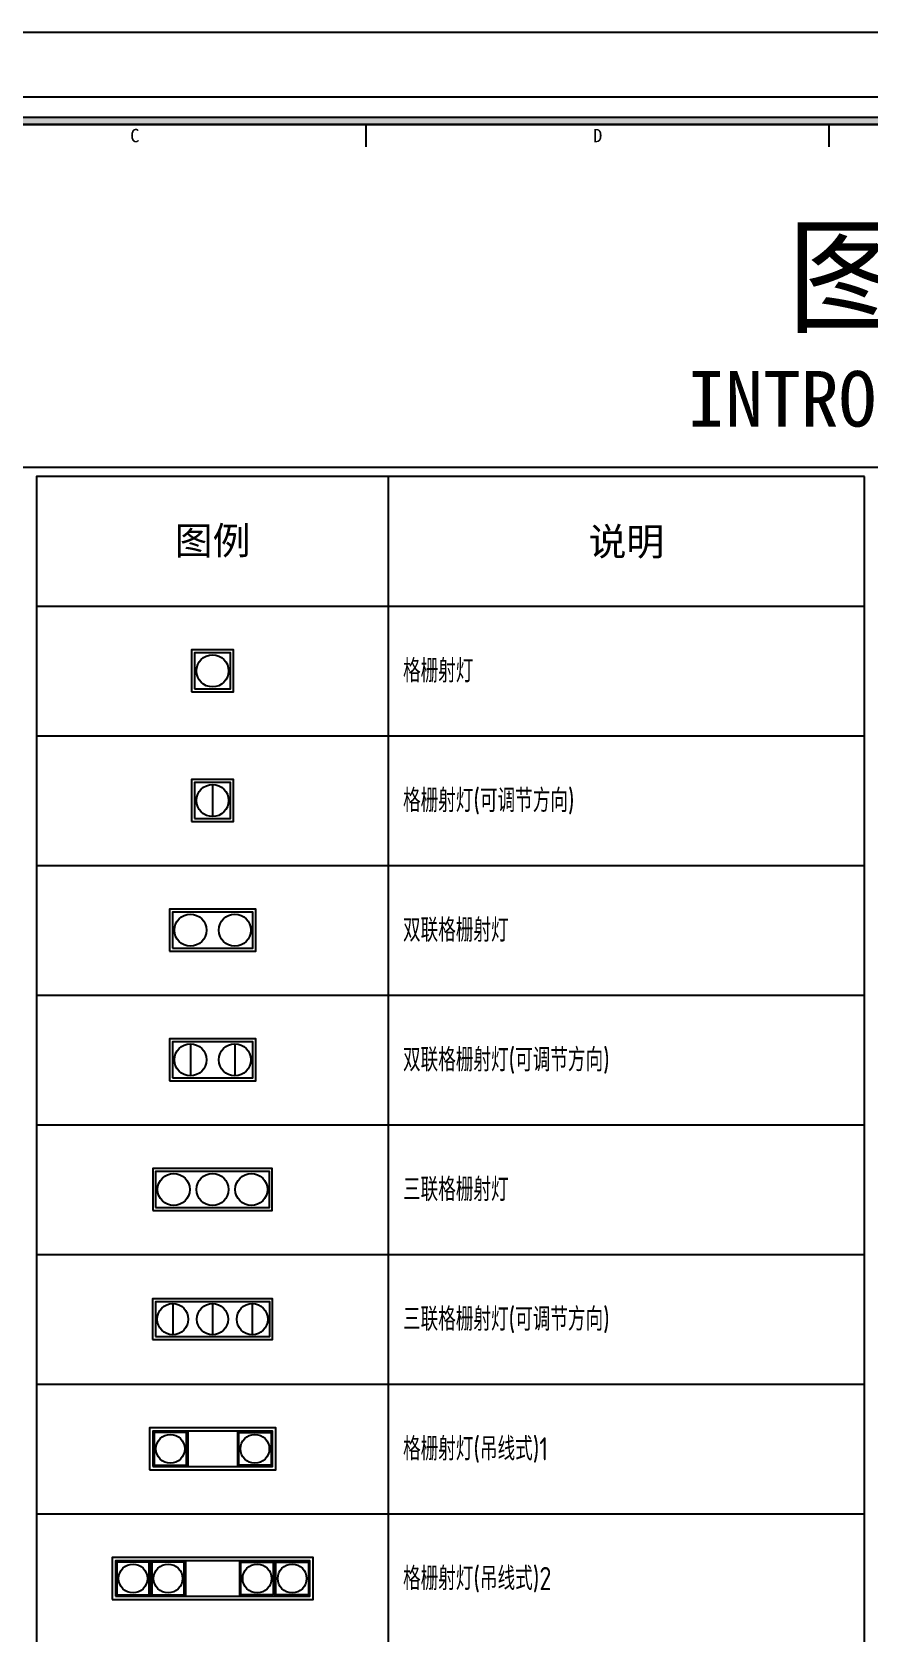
# Model space of a CAD drawing. Header units: millimetres. Extents: x -133666 to 880576, y -269375 to 86941.
# Drawn here: x -102334.8 to -102244.4, y -112263.7 to -112090.9 of the extents above; entities that cross this region are included whole.
import ezdxf
from ezdxf.enums import TextEntityAlignment as Align

# ---------------------------------------------------------------- set-up
doc = ezdxf.new("R2010")
doc.units = ezdxf.units.MM
doc.header["$LTSCALE"] = 1000
doc.layers.get('0').update_dxf_attribs({"linetype": 'CONTINUOUS'})
for name, color, linetype in [('C-顶面灯具、灯带', 22, 'CONTINUOUS'), ('W-图框', 251, 'CONTINUOUS'), ('W-文字', 35, 'CONTINUOUS')]:
    doc.layers.add(name, color=color, linetype=linetype)
doc.styles.add('A2图框$0$ZZ', font='simhei.ttf')
doc.styles.add('WORD-1', font='tssdeng.shx', dxfattribs={"width": 0.7, "bigfont": 'tssdchn.shx'})
doc.styles.add('WORD-2', font='simhei.ttf')
doc.styles.add('WORD-3', font='')
doc.styles.get('WORD-3').set_extended_font_data('SimSun')

# ---------------------------------------------------------------- blocks, each defined once
blk = doc.blocks.new('*U181')
blk.add_wipeout([(-41.5, 128.5), (128.5, 128.5), (128.5, -41.5), (-41.5, -41.5)])
blk.add_lwpolyline([(-41.5, -41.5), (128.5, -41.5), (128.5, 128.5), (-41.5, 128.5)], close=True)
at = {"color": 251}
blk.add_lwpolyline([(-29.5, -29.5), (116.5, -29.5), (116.5, 116.5), (-29.5, 116.5)], close=True, dxfattribs=at)
blk.add_circle((43.5, 43.5), 65, dxfattribs=at)
blk = doc.blocks.new('*U182')
blk.add_wipeout([(-128.5, 128.5), (41.5, 128.5), (41.5, -41.5), (-128.5, -41.5)])
at = {"color": 251}
blk.add_line((-43.5, 108.5), (-43.5, -21.5), dxfattribs=at)
blk.add_lwpolyline([(-128.5, -41.5), (41.5, -41.5), (41.5, 128.5), (-128.5, 128.5)], close=True)
blk.add_lwpolyline([(-116.5, -29.5), (29.5, -29.5), (29.5, 116.5), (-116.5, 116.5)], close=True, dxfattribs=at)
blk.add_circle((-43.5, 43.5), 65, dxfattribs=at)
blk = doc.blocks.new('*U183')
blk.add_wipeout([(-175, 128.5), (175, 128.5), (175, -41.5), (-175, -41.5)])
blk.add_lwpolyline([(-175, -41.5), (175, -41.5), (175, 128.5), (-175, 128.5)], close=True)
at = {"color": 251}
blk.add_lwpolyline([(-163, -29.5), (163, -29.5), (163, 116.5), (-163, 116.5)], close=True, dxfattribs=at)
for centre in [(-90, 43.5), (90, 43.5)]:
    blk.add_circle(centre, 65, dxfattribs=at)
blk = doc.blocks.new('*U184')
blk.add_wipeout([(-92, 128.5), (258, 128.5), (258, -41.5), (-92, -41.5)])
at = {"color": 251}
for p, q in [((-7, 108.5), (-7, -21.5)), ((173, 108.5), (173, -21.5))]:
    blk.add_line(p, q, dxfattribs=at)
blk.add_lwpolyline([(-92, -41.5), (258, -41.5), (258, 128.5), (-92, 128.5)], close=True)
blk.add_lwpolyline([(-80, -29.5), (246, -29.5), (246, 116.5), (-80, 116.5)], close=True, dxfattribs=at)
for centre in [(-7, 43.5), (173, 43.5)]:
    blk.add_circle(centre, 65, dxfattribs=at)
blk = doc.blocks.new('*U185')
blk.add_wipeout([(-124.5, 128.5), (360.5, 128.5), (360.5, -41.5), (-124.5, -41.5)])
blk.add_lwpolyline([(-124.5, -41.5), (360.5, -41.5), (360.5, 128.5), (-124.5, 128.5)], close=True)
at = {"color": 251}
blk.add_lwpolyline([(-112.5, -29.5), (348.5, -29.5), (348.5, 116.5), (-112.5, 116.5)], close=True, dxfattribs=at)
for centre in [(-39.5, 43.5), (118, 43.5), (275.5, 43.5)]:
    blk.add_circle(centre, 65, dxfattribs=at)
blk = doc.blocks.new('*U186')
blk.add_wipeout([(-44.5, 98.5), (280.5, 98.5), (280.5, -11.5), (-44.5, -11.5)])
at = {"color": 251}
for p, q in [((10.5, 85.5), (10.5, 1.5)), ((118, 85.5), (118, 1.5)), ((225.5, 85.5), (225.5, 1.5))]:
    blk.add_line(p, q, dxfattribs=at)
blk.add_lwpolyline([(-44.5, -11.5), (280.5, -11.5), (280.5, 98.5), (-44.5, 98.5)], close=True)
blk.add_lwpolyline([(-36.5, -3.5), (272.5, -3.5), (272.5, 90.5), (-36.5, 90.5)], close=True, dxfattribs=at)
for centre in [(10.5, 43.5), (118, 43.5), (225.5, 43.5)]:
    blk.add_circle(centre, 42, dxfattribs=at)
blk = doc.blocks.new('*U187')
blk.add_wipeout([(0, 188), (569, 188), (569, 0), (0, 0)])
at = {"color": 251}
for p, q in [((173, 173), (173, 15)), ((396, 173), (396, 15))]:
    blk.add_line(p, q, dxfattribs=at)
blk.add_lwpolyline([(0, 0), (569, 0), (569, 188), (0, 188)], close=True)
for points in [[(15, 15), (554, 15), (554, 173), (15, 173)], [(21, 21), (167, 21), (167, 167), (21, 167)], [(548, 21), (402, 21), (402, 167), (548, 167)]]:
    blk.add_lwpolyline(points, close=True, dxfattribs=at)
for centre in [(94, 94), (475, 94)]:
    blk.add_circle(centre, 65, dxfattribs=at)
blk = doc.blocks.new('*U188')
blk.add_wipeout([(-168, 188), (737, 188), (737, 0), (-168, 0)])
at = {"color": 251}
for p, q in [((5, 173), (5, 15)), ((163, 173), (163, 15)), ((406, 173), (406, 15)), ((564, 173), (564, 15))]:
    blk.add_line(p, q, dxfattribs=at)
blk.add_lwpolyline([(-168, 0), (737, 0), (737, 188), (-168, 188)], close=True)
for points in [[(-153, 15), (722, 15), (722, 173), (-153, 173)], [(-147, 21), (-1, 21), (-1, 167), (-147, 167)], [(11, 21), (157, 21), (157, 167), (11, 167)], [(558, 21), (412, 21), (412, 167), (558, 167)], [(716, 21), (570, 21), (570, 167), (716, 167)]]:
    blk.add_lwpolyline(points, close=True, dxfattribs=at)
for centre in [(-74, 94), (84, 94), (485, 94), (643, 94)]:
    blk.add_circle(centre, 65, dxfattribs=at)
blk = doc.blocks.new('A2 图框')
at = {"layer": 'W-图框', "ltscale": 0.5}
h = blk.add_hatch(color=161, dxfattribs=at)
h.paths.add_polyline_path([(-562, 403), (-3, 403), (-3, 3), (-562, 3)], flags=16)
h.paths.add_polyline_path([(-562.8, 403.8), (-2.2, 403.8), (-2.2, 2.2), (-562.8, 2.2)])
at = {"layer": 'W-图框', "color": 7}
for p, q in [((-411.9, 400.6), (-411.9, 403)), ((-361.9, 400.6), (-361.9, 403))]:
    blk.add_line(p, q, dxfattribs=at)
at = {"layer": 'W-图框', "color": 251, "ltscale": 0.01}
for points in [[(-587, 413), (7, 413), (7, -7), (-587, -7)], [(-580, 406), (0, 406), (0, 0), (-580, 0)]]:
    blk.add_lwpolyline(points, close=True, dxfattribs=at)
at = {"layer": 'W-图框', "color": 161, "ltscale": 0.5}
for points in [[(-562.8, 403.8), (-2.2, 403.8), (-2.2, 2.2), (-562.8, 2.2)], [(-562, 403), (-3, 403), (-3, 3), (-562, 3)]]:
    blk.add_lwpolyline(points, close=True, dxfattribs=at)
at = {"layer": 'W-图框', "color": 161, "linetype": 'ByBlock'}
blk.add_lwpolyline([(-562, 403), (-562, 3), (-61, 3), (-61, 403)], close=True, dxfattribs=at)
at = {"layer": 'W-图框', "lineweight": 0, "ltscale": 150, "style": 'A2图框$0$ZZ'}
for s, p in [('C', (-436.9, 401.82)), ('D', (-386.9, 401.82))]:
    blk.add_text(s, height=1.45, dxfattribs=at).set_placement(p, align=Align.MIDDLE)
at = {"layer": 'W-图框', "color": 35, "lineweight": 0, "style": 'WORD-3', "width": 0.65}
blk.add_attdef('建设单位', text='', height=3, dxfattribs=at).set_placement((-32, 300.49), align=Align.MIDDLE)
at = {"layer": 'W-图框', "color": 35, "ltscale": 1000, "style": 'WORD-2'}
for tag, height, width, p in [('项目名称英文翻译', 3.5, 0.8, (-21.14, 246.28)), ('项目名称', 7, 0.7, (-41.38, 246.28)), ('项目名称', 7, 0.7, (-30.73, 246.28))]:
    blk.add_attdef(tag, text='', height=height, rotation=90, dxfattribs=dict(at, width=width)).set_placement(p, align=Align.MIDDLE)
at = {"layer": 'W-图框', "color": 35, "lineweight": 0, "style": 'WORD-2'}
for tag, p in [('2013.01.01', (-41.46, 176)), ('2013.03.01', (-13.42, 176)), ('2013.05.01', (-41.46, 169)), ('2013.06.01', (-13.42, 169)), ('2013.08.01', (-41.46, 162)), ('2013.09.01', (-13.42, 162)), ('2013.09.01', (-32, 113))]:
    blk.add_attdef(tag, text='', height=1.8, dxfattribs=at).set_placement(p, align=Align.MIDDLE)
at = {"layer": 'W-图框', "color": 35, "ltscale": 1000, "style": 'WORD-2', "width": 0.78}
blk.add_attdef('FS2011000', text='', height=3.5, dxfattribs=at).set_placement((-32, 11.45), align=Align.MIDDLE)

msp = doc.modelspace()

# ---------------------------------------------------------------- linework, layer by layer
at = {"layer": 'W-图框', "color": 146, "linetype": 'ByBlock'}
for p, q in [((-102296.25, -112488.85), (-102296.25, -112138.85)), ((-102334.25, -112152.85), (-102244.85, -112152.85))]:
    msp.add_line(p, q, dxfattribs=at)
at = {"layer": 'W-图框', "color": 251, "linetype": 'ByBlock'}
for p, q in [((-102334.25, -112166.85), (-102244.85, -112166.85)), ((-102334.25, -112180.85), (-102244.85, -112180.85)), ((-102334.25, -112194.85), (-102244.85, -112194.85)), ((-102334.25, -112208.85), (-102244.85, -112208.85)), ((-102334.25, -112222.85), (-102244.85, -112222.85)), ((-102334.25, -112236.85), (-102244.85, -112236.85)), ((-102334.25, -112250.85), (-102244.85, -112250.85))]:
    msp.add_line(p, q, dxfattribs=at)
at = {"layer": 'W-图框', "color": 44, "ltscale": 20}
msp.add_lwpolyline([(-102425.65, -112137.85), (-101971.65, -112137.85), (-101971.65, -112489.85), (-102425.65, -112489.85)], close=True, dxfattribs=at)
at = {"layer": 'W-图框', "color": 146}
msp.add_lwpolyline([(-102244.85, -112138.85), (-102334.25, -112138.85), (-102334.25, -112488.85), (-102244.85, -112488.85)], close=True, dxfattribs=at)

# ---------------------------------------------------------------- texts
at = {"layer": 'W-文字', "color": 2, "lineweight": 0, "ltscale": 1000, "style": 'WORD-2'}
for s, height, p in [('图例说明--灯具类', 10, (-102198.65, -112122.26)), (' INTROUDUCTIONS--LIGHTING FIXTURES', 6, (-102198.65, -112133.47))]:
    msp.add_text(s, height=height, dxfattribs=at).set_placement(p, align=Align.CENTER)
at = {"layer": 'W-文字', "color": 2, "ltscale": 1000, "style": 'WORD-2'}
for s, p in [('图例', (-102315.25, -112145.73)), ('说明', (-102270.55, -112145.85))]:
    msp.add_text(s, height=3, dxfattribs=at).set_placement(p, align=Align.MIDDLE)
at = {"layer": 'W-文字', "color": 35, "linetype": 'ByBlock', "lineweight": 0, "ltscale": 0.01, "style": 'WORD-1', "width": 0.8}
for s, p in [('格栅射灯', (-102294.68, -112159.85, -95.29)), ('格栅射灯(可调节方向)', (-102294.68, -112173.85, -95.29)), ('双联格栅射灯', (-102294.68, -112187.85, -95.29)), ('双联格栅射灯(可调节方向)', (-102294.68, -112201.85, -95.29)), ('三联格栅射灯', (-102294.68, -112215.85, -95.29)), ('三联格栅射灯(可调节方向)', (-102294.68, -112229.85, -95.29)), ('格栅射灯(吊线式)1', (-102294.68, -112243.85, -95.29)), ('格栅射灯(吊线式)2', (-102294.68, -112257.85, -95.29))]:
    msp.add_text(s, height=2.5, dxfattribs=at).set_placement(p, align=Align.MIDDLE_LEFT)

# ---------------------------------------------------------------- next in the draw order: block references
at = {"layer": 'C-顶面灯具、灯带'}
for name, p, xscale, yscale, zscale in [('*U181', (-102316.41, -112161.01), 0.02663999999640509, 0.02663999999640509, 0.02663999999640509), ('*U182', (-102314.09, -112175.01), 0.02663999999640509, 0.02663999999640509, 0.02663999999640509), ('*U183', (-102315.25, -112189.01), 0.02663999999640509, 0.02663999999640509, 0.02663999999640509), ('*U184', (-102317.46, -112203.01), 0.02663999999640509, 0.02663999999640509, 0.02663999999640509), ('*U185', (-102318.4, -112217.01), 0.02663999999640509, 0.02663999999640509, 0.02663999999640509), ('*U186', (-102319.97, -112231.59), 0.03995999999460764, 0.03995999999460764, 0.03995999999460764), ('*U187', (-102322.07, -112246.1), 0.02397599999676459, 0.02397599999676459, 0.02397599999676459), ('*U188', (-102322.07, -112260.1), 0.02397599999676459, 0.02397599999676459, 0.02397599999676459)]:
    msp.add_blockref(name, p, dxfattribs=dict(at, xscale=xscale, yscale=yscale, zscale=zscale))

# ---------------------------------------------------------------- next in the draw order: block references
at = {"layer": 'W-图框'}
msp.add_blockref('A2 图框', (-101886.75, -112503.87), dxfattribs=at)

doc.saveas('drawing.dxf')
